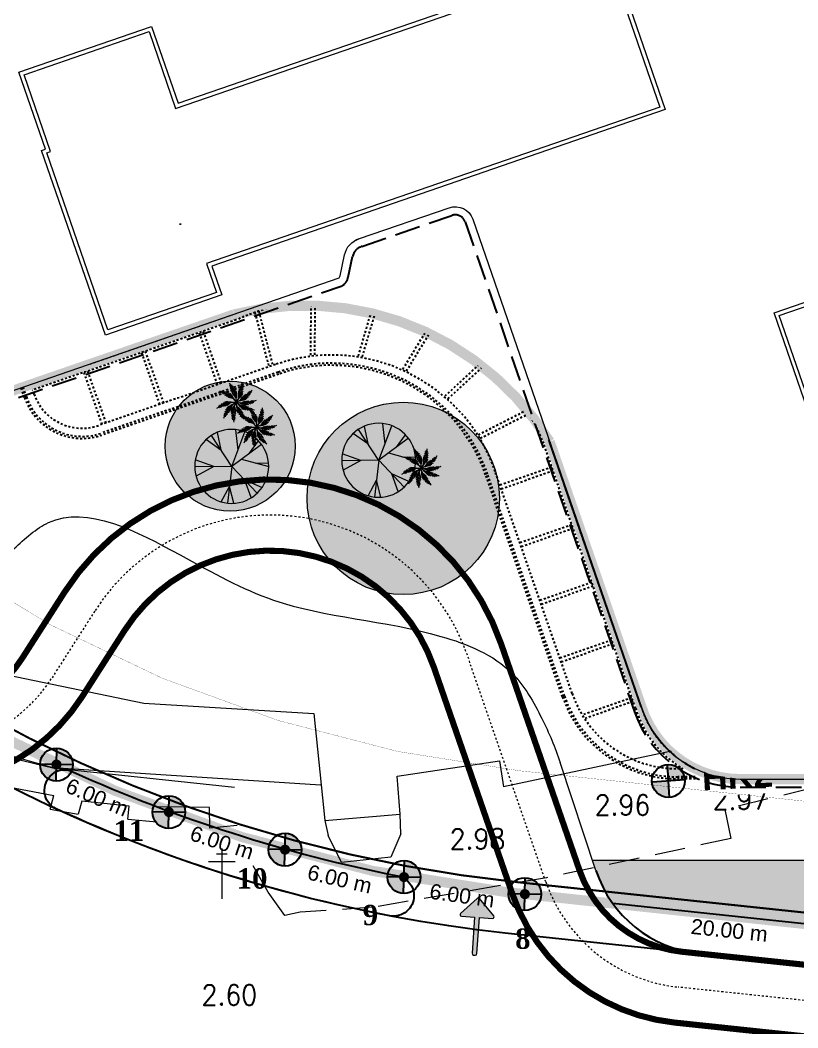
# Model space of a CAD drawing. Header units: millimetres. Extents: x 583747 to 596416, y 2304962 to 2309584.
# Drawn here: x 595619.4 to 595657.63, y 2307166.71 to 2307216.25 of the extents above; entities that cross this region are included whole.
import ezdxf
from ezdxf.enums import TextEntityAlignment as Align

# ---------------------------------------------------------------- set-up
doc = ezdxf.new("R2010")
doc.units = ezdxf.units.MM
doc.set_wipeout_variables(frame=1)
for name, pattern in [('CONTINOUS', [0]), ('DASH', [0.35, 0.25, -0.1]), ('DASH2-1', [3, 2, -1]), ('DASHED', [4.5, 3, -1.5]), ('{Long Duong}', [2.3, 1.5, -0.8]), ('{qui hoach}', [1.3, 0, -1.3])]:
    doc.linetypes.add(name, pattern=pattern)
for name, color, linetype in [('A-GLAZ', 135, 'Continuous'), ('AFP-KERB-LINE', 2, 'Continuous'), ('canopy', 2, 'DASH'), ('K2', 2, 'Continuous'), ('Xref_NT1+NT2_MBDV Cot vach_220729$0$ccu12-Thay', 7, 'Continuous'), ('Xref_ST_MBDV Cot vach 30.7.2022$0$KT-Net manh', 139, 'Continuous'), ('Xref_ST_MBDV Cot vach 30.7.2022$0$Xref_ST_MBDV Cot vach 30.7.2022|Xref_ST_MBDV Cot vach 30.7.2022|Xref_ST_MBDV Cot vach 30.7.2022|Xref_ST_MBDV Cot vach 30.7.2022|A-CORE-OTLN', 2, 'Continuous')]:
    doc.layers.add(name, color=color, linetype=linetype)
doc.layers.add('A-TREES', color=7, linetype='Continuous', lineweight=5, true_color=0x4b833f)
for name, color, linetype, lineweight in [('AUDIT_I_220808132811-11', 7, 'Continuous', 9), ('bo dat CXCL', 95, 'Continuous', 18), ('Code Cao do', 7, 'Continuous', 0), ('D-building block', 8, 'Continuous', 13), ('duong chua chay', 1, 'Continuous', 15), ('Duong RG Thua', 7, 'Continuous', 0), ('Ghi chu nha', 7, 'Continuous', 0), ('hatch', 45, 'Continuous', 5), ('KT-DV2', 7, 'Continuous', 15), ('KT-NEN', 250, 'Continuous', 0), ('KT-TMB', 7, 'Continuous', 0), ('KT_lo dat', 1, 'Continuous', 40), ('KT_Ms', 100, 'Continuous', 5), ('Level 15', 7, 'Continuous', 0), ('Long Duong_ Phan Cach chat lieu rair mat', 7, 'Continuous', 0), ('moc', 7, 'Continuous', 0), ('N-THAY', 7, 'Continuous', 18), ('Nghia dia_ Ghi chu §T XH', 7, 'Continuous', 0), ('đường pccc', 6, 'Continuous', 13)]:
    doc.layers.add(name, color=color, linetype=linetype, lineweight=lineweight)
doc.styles.add('Style-.VnArial', font='')
doc.styles.add('Style-STANDARD', font='STANDARD.shx')
doc.styles.add('style6', font='')
doc.styles.get('Style-.VnArial').set_extended_font_data('.VnArial')
doc.styles.get('style6').set_extended_font_data('.VnAvantH', bold=True)

# ---------------------------------------------------------------- blocks, each defined once
blk = doc.blocks.new('COT_DI_1')
at = {"layer": 'Nghia dia_ Ghi chu §T XH', "color": 7, "linetype": 'Continuous', "lineweight": 0}
for p, q in [((0, 49.74), (0, 0)), ((-5.24, 44.5), (5.24, 44.5)), ((-13.09, 36.65), (13.09, 36.65))]:
    blk.add_line(p, q, dxfattribs=at)
blk = doc.blocks.new('hk')
at = {"layer": 'K2'}
h = blk.add_hatch(color=256, dxfattribs=at)
h.dxf.hatch_style = 1
h.paths.add_polyline_path([(-79.569, 95.738), (-79.569, 94.297), (-78.128, 94.297, 0.006031), (-78.128, 94.332, 0.407166)])
h.paths.add_polyline_path([(-79.569, 94.297), (-81.01, 94.297, 0.006031), (-81.01, 94.263, 0.407166), (-79.569, 92.856)])
for p, q in [((-79.569, 92.856), (-79.569, 95.738)), ((-78.128, 94.297), (-81.01, 94.297))]:
    blk.add_line(p, q, dxfattribs=at)
blk.add_circle((-79.569, 94.297), 1.441, dxfattribs=at)
blk = doc.blocks.new('wwww1')
at = {"layer": 'Duong RG Thua', "color": 7, "lineweight": 0}
for p, q in [((595628.448, 2307288.082), (595646.67, 2307200.515)), ((595652.982, 2307201.851), (595645.903, 2307235.806)), ((595654.058, 2307202.079), (595646.67, 2307200.515)), ((595655.779, 2307193.948), (595654.058, 2307202.079)), ((595650.733, 2307192.729), (595655.779, 2307193.948)), ((595653.023, 2307180.74), (595650.72, 2307192.721)), ((595615.408, 2307184.77), (595625.31, 2307182.718)), ((595625.31, 2307182.718), (595633.663, 2307182.2)), ((595633.663, 2307182.2), (595634.216, 2307176.949)), ((595653.023, 2307180.74), (595642.987, 2307178.598)), ((595637.759, 2307179.122), (595642.795, 2307179.878)), ((595642.795, 2307179.878), (595642.987, 2307178.598)), ((595637.909, 2307177.261), (595637.759, 2307179.122)), ((595634.216, 2307176.949), (595637.909, 2307177.261))]:
    blk.add_line(p, q, dxfattribs=at)
at = {"layer": 'Duong RG Thua', "color": 7, "linetype": 'Continuous', "lineweight": 0}
for p, q in [((595618.299, 2307178.673), (595620.896, 2307178.181)), ((595620.719, 2307177.498), (595620.896, 2307178.181)), ((595622.26, 2307177.9), (595622.091, 2307177.253)), ((595624.596, 2307177.659), (595622.26, 2307177.9)), ((595624.526, 2307177.015), (595624.596, 2307177.659)), ((595628.538, 2307177.581), (595626.038, 2307177.617)), ((595620.719, 2307177.498), (595622.091, 2307177.253)), ((595628.565, 2307176.575), (595628.538, 2307177.581)), ((595637.95, 2307176.294), (595637.909, 2307177.261)), ((595624.526, 2307177.015), (595625.954, 2307176.88)), ((595629.908, 2307176.694), (595628.565, 2307176.575)), ((595634.216, 2307176.949), (595634.373, 2307176.213)), ((595635.026, 2307174.885), (595634.373, 2307176.213))]:
    blk.add_line(p, q, dxfattribs=at)
at = {"layer": 'Duong RG Thua', "color": 1, "linetype": 'Continuous', "lineweight": 0, "flags": 128}
blk.add_lwpolyline([(595633.994, 2307178.678), (595620.846, 2307179.538), (595613.144, 2307181.725), (595603.74, 2307185.971), (595593.856, 2307192.856), (595584.897, 2307203.155)], dxfattribs=at)
at = {"layer": 'Duong RG Thua', "color": 7, "linetype": 'Continuous', "lineweight": 0, "flags": 128}
for points in [[(595616.426, 2307180.598), (595620.846, 2307179.538), (595629.771, 2307178.585)], [(595637.95, 2307176.294), (595637.459, 2307175.147), (595635.026, 2307174.885)]]:
    blk.add_lwpolyline(points, dxfattribs=at)
at = {"layer": 'Long Duong_ Phan Cach chat lieu rair mat', "color": 4, "linetype": '{Long Duong}', "lineweight": 0}
for p, q in [((595666.231, 2307175.504), (595652.824, 2307237.463)), ((595646.48, 2307235.931), (595654.058, 2307202.079)), ((595658.474, 2307180.503), (595655.779, 2307193.948)), ((595658.22, 2307178.556), (595653.866, 2307177.488)), ((595653.866, 2307177.488), (595654.159, 2307176.055)), ((595654.159, 2307176.055), (595645.107, 2307174.128)), ((595631.433, 2307173.419), (595630.309, 2307175.361)), ((595645.107, 2307174.128), (595636.57, 2307172.684)), ((595632.241, 2307172.277), (595631.433, 2307173.419)), ((595636.57, 2307172.684), (595633.002, 2307172.433)), ((595633.002, 2307172.433), (595632.241, 2307172.277))]:
    blk.add_line(p, q, dxfattribs=at)
at = {"layer": 'hatch', "xscale": 0.56, "yscale": 0.56, "zscale": 0.56, "rotation": 3.617913900724599}
blk.add_blockref('hk', (595698.9, 2307128.999), dxfattribs=at)
at = {"layer": 'Nghia dia_ Ghi chu §T XH', "color": 7, "linetype": 'Continuous', "lineweight": 0, "xscale": 0.05, "yscale": 0.05, "zscale": 0.05, "rotation": 359.9972999999998}
blk.add_blockref('COT_DI_1', (595629.143, 2307173.091), dxfattribs=at)
at = {"layer": 'Code Cao do', "color": 212, "linetype": 'Continuous', "lineweight": 0, "style": 'Style-STANDARD'}
for s, p in [('2.65', (595654.761, 2307207.543)), ('2.96', (595647.474, 2307177.706))]:
    blk.add_text(s, height=1, rotation=359.9973, dxfattribs=at).set_placement(p, align=Align.MIDDLE_LEFT)
at = {"layer": 'Code Cao do', "color": 6, "linetype": 'Continuous', "lineweight": 0, "style": 'Style-STANDARD'}
for s, p in [('2.82', (595647.034, 2307206.094)), ('2.85', (595653.124, 2307189.633)), ('2.97', (595653.272, 2307177.982)), ('2.98', (595640.349, 2307176.041)), ('2.60', (595628.152, 2307168.371))]:
    blk.add_text(s, height=1, rotation=359.9973, dxfattribs=at).set_placement(p, align=Align.MIDDLE_LEFT)
at = {"layer": 'Ghi chu nha', "color": 7, "linetype": 'Continuous', "lineweight": 0, "style": 'Style-.VnArial'}
blk.add_text('l¸n xe', height=1, rotation=359.9973, dxfattribs=at).set_placement((595646.703, 2307216.543), align=Align.MIDDLE_CENTER)
at = {"layer": 'K2', "color": 2, "insert": (595654.486, 2307179.144), "char_height": 1.25, "attachment_point": 5, "rotation": 3.0979, "style": 'style6', "bg_fill": 3, "box_fill_scale": 1.25, "bg_fill_color": 256, "bg_fill_true_color": 13158600, "bg_fill_transparency": 0}
blk.add_mtext('\\A1;{\\fArial|b1|i0|c0|p34;HK2}', dxfattribs=at)
blk = doc.blocks.new('Moc')
at = {"layer": 'moc', "linetype": '{qui hoach}', "lineweight": 0, "ltscale": 0.5}
h = blk.add_hatch(color=7, dxfattribs=at)
edge = h.paths.add_edge_path()
edge.add_arc((0, 0), 0.25, 0, 360)
blk = doc.blocks.new('NEN')
at = {"layer": 'Level 15', "color": 240, "linetype": 'DASH', "lineweight": 13, "ltscale": 5, "true_color": 0xed1f24, "const_width": 0.5, "flags": 128}
blk.add_lwpolyline([(595682.634, 2307317.629), (595677.108, 2307338.736), (595668.702, 2307341.648), (595657.199, 2307332.945), (595633.733, 2307315.075), (595610.101, 2307298.024, 0.685011), (595643.311, 2307173.379), (595664.098, 2307171.161), (595705.748, 2307172.441), (595712.065, 2307180.508), (595682.634, 2307317.629)], format="xyb", close=True, dxfattribs=at)
at = {"layer": 'Level 15', "color": 152, "linetype": 'DASH', "lineweight": 13, "ltscale": 5, "true_color": 0x2776bb, "const_width": 0.01, "flags": 128}
blk.add_lwpolyline([(595676.796, 2307316.238), (595672.115, 2307334.115), (595669.766, 2307334.929), (595660.826, 2307328.166), (595637.307, 2307310.255), (595613.624, 2307293.167, 0.684877), (595643.957, 2307179.345), (595664.326, 2307177.171), (595702.756, 2307178.352), (595705.609, 2307181.996)], format="xyb", close=True, dxfattribs=at)
at = {"layer": 'hatch', "xscale": 0.56, "yscale": 0.56, "zscale": 0.56, "rotation": 358.6179139007246}
for p in [(595664.46, 2307125.785), (595669.987, 2307123.449), (595675.695, 2307121.601), (595681.542, 2307120.255), (595687.483, 2307119.418)]:
    blk.add_blockref('hk', p, dxfattribs=at)
at = {"layer": 'moc', "color": 7, "linetype": '{qui hoach}', "lineweight": 0, "ltscale": 0.5}
for p in [(595621.188, 2307179.651), (595626.715, 2307177.315), (595632.423, 2307175.467), (595638.27, 2307174.121), (595644.211, 2307173.283)]:
    blk.add_blockref('Moc', p, dxfattribs=at)
at = {"layer": 'moc', "color": 7, "linetype": 'Continuous', "lineweight": 0, "style": 'Style-.VnArial'}
for s, rotation, p in [('6.00 m', 337.0911, (595623.191, 2307178.044)), ('6.00 m', 342.0628, (595629.324, 2307175.818)), ('6.00 m', 347.0346, (595635.111, 2307174.025)), ('6.00 m', 351.9748, (595641.126, 2307173.212)), ('20.00 m', 353.9085, (595654.261, 2307171.506))]:
    blk.add_text(s, height=0.75, rotation=rotation, dxfattribs=at).set_placement(p, align=Align.MIDDLE_CENTER)
at = {"layer": 'moc', "color": 7, "linetype": 'Continuous', "lineweight": 0, "char_height": 1, "attachment_point": 4, "line_spacing_factor": 0.6, "style": 'Style-.VnArial'}
for s, insert in [('\\f.VnTimeH|b1|i0|c00|p39;11', (595623.995, 2307176.401)), ('\\f.VnTimeH|b1|i0|c00|p39;10', (595630.047, 2307174.045)), ('\\f.VnTimeH|b1|i0|c00|p39;9', (595636.243, 2307172.25)), ('\\f.VnTimeH|b1|i0|c00|p39;8', (595643.733, 2307171.084))]:
    blk.add_mtext(s, dxfattribs=dict(at, insert=insert))
blk = doc.blocks.new('wqeqweweqewe')
at = {"layer": 'N-THAY', "true_color": 0xed1f24}
h = blk.add_hatch(color=240, dxfattribs=at)
h.dxf.hatch_style = 1
h.paths.add_polyline_path([(-1286767, 413593, 0.659768), (-1286937, 413520), (-1286937, 412719), (-1289162, 412719, 0.414214), (-1289262, 412619), (-1289262, 412519, 0.414214), (-1289162, 412419), (-1286937, 412419), (-1286937, 411617, 0.659768), (-1286767, 411545), (-1285772, 412495, 0.427958), (-1285772, 412643)])
for p, q in [((-1286937, 413520), (-1286937, 412719)), ((-1285772, 412643), (-1286767, 413593)), ((-1289262, 412619), (-1289262, 412519)), ((-1286937, 412719), (-1289162, 412719)), ((-1286767, 411545), (-1285772, 412495)), ((-1289162, 412419), (-1286937, 412419)), ((-1286937, 412419), (-1286937, 411617))]:
    blk.add_line(p, q)
for centre, radius, start, end in [((-1286837, 413520), 100, 46.33782, 180), ((-1289162, 412619), 100, 90, 180), ((-1289162, 412519), 100, 180, 270), ((-1285843, 412569), 102, 313.66218, 46.33782), ((-1286837, 411617), 100, 180, 313.66218)]:
    blk.add_arc(centre, radius, start, end)
blk = doc.blocks.new('Tree')
for p, q in [((487324, 312329), (487470, 311867)), ((487813, 311436), (488148, 312404)), ((487974, 311902), (487960, 312449)), ((487050, 312107), (487470, 311867)), ((487819, 311432), (487178, 312231)), ((487974, 311902), (488380, 312288)), ((486823, 311654), (487333, 311413)), ((487813, 311436), (486790, 311387)), ((486977, 310843), (487813, 311436)), ((487536, 311239), (487499, 310462)), ((487813, 311436), (487804, 311436)), ((487813, 311436), (487813, 311444)), ((487813, 311436), (487813, 311427)), ((487813, 311436), (487821, 311436)), ((487813, 311436), (488815, 311227)), ((487813, 311436), (488295, 310532)), ((488836, 311401), (488359, 311322)), ((488763, 311057), (488359, 311322)), ((487313, 311081), (486910, 310952)), ((488054, 310984), (488456, 310663)), ((488054, 310984), (488100, 310472)), ((487524, 310836), (487406, 310519))]:
    blk.add_line(p, q)
blk.add_circle((487813, 311436), 1024)
blk = doc.blocks.new('p014')
for centre, radius, start, end in [((2.54, 4.01), 4.75, 197.8706, 237.5936), ((-1.75, 2.24), 0.245, 209.7791, 269.0395), ((-1.47, 2.25), 0.585, 218.879, 257.5346), ((-2.32, 2.2), 0.566, 344.4321, 14.3515), ((-2.72, 1.79), 1.15, 353.4391, 21.0127), ((-4.39, 1.27), 2.98, 2.0526, 14.8318), ((-4.77, 0.78), 3.65, 3.5529, 15.111), ((4.51, 3.91), 5.6, 202.9483, 211.3077), ((4.47, 4.34), 5.6, 204.5673, 211.2107), ((4.46, 4.8), 5.6, 206.1883, 211.1386), ((0.14, 2.69), 0.585, 182.879, 221.5346), ((-0.1, 2.84), 0.245, 173.7791, 233.0395), ((4.41, 1.75), 4.75, 161.8706, 201.5936), ((-2.8, 3.61), 2.98, 326.0526, 338.8318), ((-3.4, 3.43), 3.65, 327.5529, 339.111), ((-1.15, 3.04), 1.15, 317.4391, 345.0127), ((-4.72, 3.15), 4.92, 334.6755, 344.6307), ((-0.59, 3.15), 0.566, 308.4321, 338.3515), ((4.11, -2.38), 4.75, 110.1725, 149.8955), ((6.17, -0.82), 5.6, 152.8691, 159.5126), ((6.54, -0.53), 5.6, 154.4902, 159.4404), ((1.68, 2.79), 1.15, 265.741, 293.3146), ((2.19, 1.56), 0.585, 131.1808, 169.8364), ((2.16, 1.84), 0.245, 122.081, 181.3414), ((2.1, 2.41), 0.566, 256.734, 286.6534), ((-0.39, 4.73), 4.75, 234.9681, 274.6912), ((-3.09, 3.6), 4.75, 270.9681, 310.6912), ((-2.74, 0.73), 0.245, 246.8767, 306.1371), ((-3.18, 0.35), 0.566, 21.5297, 51.4491), ((-2.53, 0.91), 0.585, 255.9765, 294.6321), ((-3.25, -0.22), 1.15, 30.5366, 58.1102), ((-4.27, -1.63), 2.98, 39.1502, 51.9294), ((-3.3, 5.67), 5.6, 279.2858, 284.2361), ((-2.85, 5.54), 5.6, 277.6648, 284.3082), ((-4.28, -2.26), 3.65, 40.6505, 52.2085), ((-4.56, 1.33), 4.75, 304.0339, 343.7569), ((-2.43, 5.45), 5.6, 276.0458, 284.4052), ((0.79, 6.51), 5.6, 242.1883, 247.1386), ((-4.39, -3.6), 4.92, 47.7731, 57.7282), ((1.06, 6.14), 5.6, 240.5673, 247.2107), ((1.35, 5.81), 5.6, 238.9483, 247.3077), ((-3.68, -3.46), 4.51, 50.1322, 60.5244), ((1.56, 5.61), 5.6, 237.6825, 247.4019), ((1.73, 5.47), 5.6, 236.5186, 247.4981), ((-5.67, -0.23), 4.92, 10.6755, 20.6307), ((-5.03, -0.54), 4.51, 13.0347, 23.4268), ((4.56, 3.62), 5.6, 201.6825, 211.4019), ((4.61, 3.41), 5.6, 200.5186, 211.4981), ((-4.65, -0.93), 4.75, 331.6319, 11.355), ((-4.38, 2.52), 4.51, 337.0347, 347.4268), ((2.04, -4.29), 4.75, 75.6722, 115.3952), ((-0.55, -4.71), 4.75, 43.6319, 83.355), ((5.54, -1.51), 5.6, 148.8205, 159.8), ((5.67, -1.34), 5.6, 149.9844, 159.7037), ((-0.74, 5), 4.51, 285.3366, 295.7287), ((3.71, -4.38), 5.6, 114.3202, 125.2997), ((5.86, -1.12), 5.6, 151.2501, 159.6096), ((-0.46, 5.66), 4.92, 282.9774, 292.9325), ((3.92, -4.31), 5.6, 115.4841, 125.2035), ((2.22, 4.54), 4.51, 250.8363, 261.2284), ((0.59, 4.8), 3.65, 275.8548, 287.4128), ((4.2, -4.24), 5.6, 116.7498, 125.1093), ((2.83, 4.92), 4.92, 248.4771, 258.4323), ((1.09, 4.44), 2.98, 274.3545, 287.1337), ((4.63, -4.17), 5.6, 118.3688, 125.0123), ((3.2, 3.62), 3.65, 241.3545, 252.9126), ((5.09, -4.13), 5.6, 119.9899, 124.9402), ((3.41, 3.04), 2.98, 239.8542, 252.6334), ((2.96, 1.35), 1.15, 231.2407, 258.8143), ((2.69, 0.04), 0.585, 96.6805, 135.3361), ((2.83, 0.29), 0.245, 87.5807, 146.8411), ((3.1, 0.79), 0.566, 222.2337, 252.1531), ((-2.78, -1.58), 0.566, 57.5297, 87.4491), ((-2.65, -1.02), 0.245, 282.8767, 342.1371), ((-2.5, -2.08), 1.15, 66.5366, 94.1102), ((-2.49, -3.83), 2.98, 75.1502, 87.9294), ((-2.58, -0.75), 0.585, 291.9765, 330.6321), ((-2.13, -4.34), 3.65, 76.6505, 88.2085), ((-6, 2.65), 5.6, 315.2858, 320.2361), ((-1.43, -5.49), 4.92, 83.7731, 93.7282), ((-5.56, 2.8), 5.6, 313.6648, 320.3082), ((-2.14, 5.42), 5.6, 274.7801, 284.4994), ((-1.92, 5.41), 5.6, 273.6161, 284.5957), ((-0.95, -4.97), 4.51, 86.1322, 96.5244), ((-5.17, 2.98), 5.6, 312.0458, 320.4052), ((0.58, -4.8), 3.65, 109.7162, 121.2743), ((-4.92, 3.13), 5.6, 310.7801, 320.4994), ((-4.73, 3.24), 5.6, 309.6161, 320.5957), ((1.8, -5.39), 4.92, 116.8388, 126.794), ((1.92, -4.68), 4.51, 119.198, 129.5901), ((-6.19, -0.69), 5.6, 346.7306, 353.374), ((-5.96, -0.32), 5.6, 345.1116, 353.471), ((-5.83, -0.06), 5.6, 343.8458, 353.5652), ((-5.73, 0.14), 5.6, 342.6819, 353.6614), ((2.74, -3.98), 3.65, 137.3143, 148.8723), ((4.09, -3.94), 4.92, 144.4368, 154.392), ((3.87, -3.26), 4.51, 146.796, 157.1882), ((-3.22, -3.49), 4.75, 7.6319, 47.355), ((-5.17, -3.48), 5.6, 14.3286, 20.972), ((-5.15, -2.54), 5.6, 10.2799, 21.2595), ((-5.13, -2.75), 5.6, 11.4439, 21.1632), ((-5.13, -3.05), 5.6, 12.7096, 21.069), ((-2.67, -5.08), 5.6, 46.2799, 57.2595), ((0.82, -5.68), 5.6, 82.2799, 93.2595), ((-2.54, -5.25), 5.6, 47.4439, 57.1632), ((5.04, -0.36), 4.51, 182.796, 193.1882), ((-2.36, -5.48), 5.6, 48.7096, 57.069), ((5.62, -0.78), 4.92, 180.4368, 190.392), ((1.03, -5.73), 5.6, 83.4439, 93.1632), ((4.29, 2.67), 4.51, 218.796, 229.1882), ((4.56, -1.61), 3.65, 173.3143, 184.8723), ((-2.14, -5.85), 5.6, 50.3286, 56.972), ((1.31, -5.82), 5.6, 84.7096, 93.069), ((5.01, 2.67), 4.92, 216.4368, 226.392), ((4.09, -2.03), 2.98, 171.814, 184.5932), ((-1.93, -6.27), 5.6, 51.9496, 56.8999), ((1.71, -5.99), 5.6, 86.3286, 92.972), ((4.64, 1.37), 3.65, 209.3143, 220.8723), ((2.12, -6.2), 5.6, 87.9496, 92.8999), ((4.51, 0.76), 2.98, 207.814, 220.5932), ((3.22, -0.43), 1.15, 199.2004, 226.774), ((2.3, -1.39), 0.585, 64.6403, 103.2959), ((2.55, -1.25), 0.245, 55.5404, 114.8009), ((3.05, -0.97), 0.566, 190.1934, 220.1128), ((-1.47, -2.84), 0.566, 90.5954, 120.5148), ((-0.96, -3.11), 1.15, 99.6024, 127.176), ((0, -4.57), 2.98, 108.2159, 120.9952), ((-1.66, -2.3), 0.245, 315.9424, 15.2029), ((-1.76, -2.04), 0.585, 325.0423, 3.6979), ((-6.47, -1.06), 5.6, 348.3516, 353.3019), ((0.02, -3.2), 0.566, 118.1934, 148.1128), ((0.59, -3.2), 1.15, 127.2004, 154.774), ((2.12, -4.05), 2.98, 135.814, 148.5932), ((-0.41, -2.81), 0.245, 343.5404, 42.8009), ((-0.61, -2.62), 0.585, 352.6403, 31.2959), ((-5.25, -3.93), 5.6, 15.9496, 20.8999), ((2.36, -2.24), 1.15, 163.2004, 190.774), ((1.04, -2.48), 0.585, 28.6403, 67.2959), ((1.9, -2.58), 0.566, 154.1934, 184.1128), ((1.32, -2.51), 0.245, 19.5404, 78.8009)]:
    blk.add_arc(centre, radius, start, end)
blk = doc.blocks.new('DV')
at = {"layer": 'bo dat CXCL'}
h = blk.add_hatch(dxfattribs=at)
h.set_pattern_fill('GRASS', color=256, scale=20, angle=6e-14)
edge = h.paths.add_edge_path()
edge.add_arc((534052, 95062), 4727, 0, 360)
edge = h.paths.add_edge_path()
edge.add_arc((541091, 100258), 3195, 0, 360)
edge = h.paths.add_edge_path()
edge.add_arc((567627, 62613), 3195, 0, 360)
edge = h.paths.add_edge_path()
edge.add_arc((576134, 60043), 4727, 0, 360)
h = blk.add_hatch(dxfattribs=at)
h.set_pattern_fill('GRASS', color=256, scale=20, angle=6e-14)
edge = h.paths.add_edge_path()
edge.add_line((646531, 56852), (648167, 56852))
edge.add_line((648167, 56852), (642441, 83416))
edge.add_arc((643257, 81325), 2244, 111.3096, 181.7049)
edge.add_line((641014, 81258), (641697, 78089))
edge.add_line((641697, 78089), (641941, 78142))
edge.add_line((641941, 78142), (646531, 56852))
edge = h.paths.add_edge_path()
edge.add_line((637829, 46265), (637829, 39602))
edge.add_line((637829, 39602), (643794, 39781))
edge.add_arc((643793, 39787), 6, 271.8103, 321.9873)
edge.add_line((643798, 39784), (650107, 47855))
edge.add_line((650107, 47855), (648491, 55352))
edge.add_line((648491, 55352), (648458, 55352))
edge.add_line((648458, 55352), (646822, 55356))
edge.add_line((646822, 55356), (642131, 55352))
edge.add_line((642131, 55352), (642830, 52123))
edge.add_arc((637761, 51388), 5123, -89.2322, 8.2586, ccw=False)
edge = h.paths.add_edge_path()
edge.add_line((637536, 42252), (585437, 42252))
edge.add_line((585437, 42252), (585710, 41424))
edge.add_arc((588675, 42224), 3071, 195.1005, 222.9903)
edge.add_line((586429, 40130), (602148, 38465))
edge.add_arc((602148, 38471), 6, 263.9543, 271.8103)
edge.add_line((602148, 38465), (637536, 39584))
edge.add_line((637536, 39584), (637536, 42252))
for p, q in [((585603, 41748), (583842, 47060)), ((585436, 42252, 0), (637536, 42252, 0))]:
    blk.add_line(p, q)
blk.add_spline([(556998, 57569, 0), (558696, 58856), (565164, 57267), (569751, 55049), (577979, 53264), (581485, 51445), (582945, 49227), (583842, 47060), (583848, 47041)], degree=3)
at = {"layer": 'A-GLAZ'}
for p, q in [((587827, 49821, 0), (583321, 62841, 0)), ((637829, 46252, 0), (592692, 46252, 0))]:
    blk.add_line(p, q, dxfattribs=at)
blk.add_arc((592698, 51361, 0), 5109, 197.544, 269.9297, dxfattribs=at)
at = {"layer": 'AFP-KERB-LINE'}
blk.add_line((602074, 36462), (590666, 37669), dxfattribs=at)
at = {"layer": 'AFP-KERB-LINE', "elevation": 0}
blk.add_lwpolyline([(602212, 36466), (602074, 36462), (581149, 38676, -0.702152), (549561, 168774)], format="xyb", dxfattribs=at)
blk.add_lwpolyline([(575472, 39526, -0.060687), (559081, 44780, -0.561164), (558882, 46475), (559060, 46614, -0.216401), (559886, 46609, 0.056605), (575857, 41486, -0.358698), (576660, 40500), (576660, 40503, -0.469196)], format="xyb", close=True, dxfattribs=at)
blk.add_lwpolyline([(602148, 38465), (586429, 40130)], dxfattribs=at)
at = {"layer": 'AFP-KERB-LINE'}
blk.add_arc((591298, 43636), 6000, 198.3411, 263.9588, dxfattribs=at)
at = {"layer": 'D-building block', "linetype": 'CONTINOUS', "ltscale": 10000}
for centre, radius in [((567627, 62613), 3195), ((576134, 60043, 0), 4727)]:
    blk.add_circle(centre, radius, dxfattribs=at)
at = {"extrusion": (2.42602e-08, 3.52602e-07, 1), "xscale": 0.8000000000000165, "yscale": 0.8000000000000165, "zscale": 0.8000000000000165, "rotation": 86.06406177166579}
blk.add_blockref('wqeqweweqewe', (979702, 1043915, 0), dxfattribs=at)
at = {"layer": 'A-TREES'}
for name, p, xscale, yscale, zscale, rotation in [('p014', (567915, 64779, 0), -304.9199999999864, 304.9199999999864, 304.9199999999859, 58.08847051086504), ('p014', (568921, 63551, 0), -304.9199999999864, 304.9199999999864, 304.9199999999859, 58.08847051086504), ('Tree', (1364842, 710986, 0), -1.776509766946553, 1.776509766946553, 1.776509766946549, 71.72236063323176), ('Tree', (1372067, 711285, 0), -1.776509766946553, 1.776509766946553, 1.776509766946549, 71.72236063323176), ('p014', (577004, 61539, 0), -304.9199999999864, 304.9199999999864, 304.9199999999859, 58.08847051086504)]:
    blk.add_blockref(name, p, dxfattribs=dict(at, xscale=xscale, yscale=yscale, zscale=zscale, rotation=rotation))
blk = doc.blocks.new('WWWWW11')
blk.add_wipeout([(596155.83, 2307274.886), (596155.67, 2307275.964), (596156.054, 2307277.593), (596157.069, 2307278.841), (596158.126, 2307279.416), (596188.238, 2307289.805), (596189.856, 2307290.291), (596191.854, 2307290.739), (596193.801, 2307291.023), (596196, 2307291.169), (596198.468, 2307291.114), (596199.39, 2307291.05), (596214.689, 2307286.621), (596215.595, 2307286.226), (596216.421, 2307285.843), (596216.896, 2307284.929), (596217.235, 2307284.209), (596222.706, 2307268.397), (596223.689, 2307266.959), (596225.198, 2307266.002), (596226.57, 2307265.726), (596256.217, 2307265.726), (596257.321, 2307265.403), (596258.527, 2307264.463), (596259.056, 2307263.604), (596262.365, 2307248.113), (596262.425, 2307246.666), (596262.174, 2307245.579), (596261.518, 2307244.283), (596260.268, 2307243.045), (596258.355, 2307242.226), (596257.42, 2307242.126), (596212.282, 2307242.126), (596210.803, 2307242.347), (596209.267, 2307243.115), (596207.972, 2307244.499), (596207.417, 2307245.695), (596202.912, 2307258.715), (596200.606, 2307261.545), (596198.076, 2307263.45), (596195.344, 2307264.692), (596191.643, 2307265.391), (596188.278, 2307265.166), (596187.402, 2307264.972), (596169.824, 2307258.907), (596167.757, 2307258.808), (596166.09, 2307259.328), (596164.523, 2307260.261), (596164.108, 2307260.784), (596156.006, 2307274.434)]).translate(0, 0, -0.042)
blk.add_line((596192.542, 2307266.745, -0.044), (596169.747, 2307258.881, -0.044))
at = {"elevation": -0.044}
for points in [[(596183.346, 2307279.129), (596184.651, 2307275.348), (596205.944, 2307282.697), (596208.587, 2307275.04), (596186.302, 2307267.349), (596186.792, 2307265.931), (596181.073, 2307263.957), (596177.94, 2307273.031), (596178.129, 2307273.097), (596176.823, 2307276.878), (596183.345, 2307279.13)], [(596221.599, 2307267.687), (596222.932, 2307263.826), (596229.614, 2307263.826), (596229.614, 2307253.126), (596218.057, 2307253.126), (596213.942, 2307265.043), (596221.599, 2307267.687)]]:
    blk.add_lwpolyline(points, dxfattribs=at)
for points in [[(596183.222, 2307278.876), (596184.528, 2307275.094), (596205.82, 2307282.442), (596208.333, 2307275.164), (596186.048, 2307267.473), (596186.538, 2307266.055), (596181.197, 2307264.211), (596178.194, 2307272.908), (596178.384, 2307272.973), (596177.078, 2307276.754)], [(596221.475, 2307267.432), (596222.79, 2307263.626), (596229.414, 2307263.626), (596229.414, 2307253.326), (596218.2, 2307253.326), (596214.197, 2307264.919)]]:
    blk.add_lwpolyline(points, close=True, dxfattribs=at)
blk.add_lwpolyline([(596192.542, 2307266.745, 0.204279), (596192.608, 2307266.866), (596192.832, 2307267.896, -0.275412), (596193.56, 2307268.696), (596197.972, 2307270.214, -0.414195), (596199.133, 2307269.65), (596207.462, 2307245.559, 0.319754), (596212.282, 2307242.126), (596257.42, 2307242.126, 0.36531), (596262.386, 2307246.436, 0.102434), (596262.377, 2307248.058), (596259.935, 2307259.529, 0.132611), (596258.469, 2307262.327, 0.066499), (596257.338, 2307263.242, 0.137615), (596255.257, 2307263.826), (596229.614, 2307263.826)], format="xyb", dxfattribs=at)
at = {"layer": 'A-GLAZ', "const_width": 0.5, "elevation": -0.044}
blk.add_lwpolyline([(596187.565, 2307289.57, -0.114033), (596199.385, 2307291.034), (596214.444, 2307286.683, -0.260467), (596217.235, 2307284.209), (596222.706, 2307268.397, 0.290863), (596226.57, 2307265.726), (596256.217, 2307265.726, -0.265528), (596259.056, 2307263.604), (596262.421, 2307247.997, -0.451371), (596257.42, 2307242.126), (596212.282, 2307242.126, -0.326781), (596207.417, 2307245.695), (596202.912, 2307258.715, 0.327702), (596187.402, 2307264.972), (596169.747, 2307258.881, -0.133076), (596166.936, 2307258.998), (596165.764, 2307259.455, -0.183721), (596163.977, 2307261.007), (596159.507, 2307268.51, -0.022157), (596156.089, 2307274.265, -0.462092), (596158.166, 2307279.431), (596187.565, 2307289.57)], format="xyb", dxfattribs=at)
at = {"layer": 'AUDIT_I_220808132811-11', "elevation": -0.044}
blk.add_lwpolyline([(596192.542, 2307266.745, 0.204279), (596192.608, 2307266.866), (596192.832, 2307267.896, -0.275412), (596193.559, 2307268.697), (596197.972, 2307270.215, -0.414195), (596199.133, 2307269.65), (596207.462, 2307245.559, 0.319754), (596212.282, 2307242.126), (596257.42, 2307242.126, 0.36531), (596262.386, 2307246.437)], format="xyb", dxfattribs=at)
at = {"layer": 'Xref_NT1+NT2_MBDV Cot vach_220729$0$ccu12-Thay', "linetype": 'DASH', "ltscale": 5, "elevation": -0.044}
blk.add_lwpolyline([(596194.193, 2307280.764), (596191.778, 2307287.757, 0.364359), (596187.07, 2307289.812), (596158.135, 2307279.83, 0.451905), (596155.918, 2307274.176), (596164.032, 2307260.563, 0.310679), (596170.195, 2307258.591), (596192.717, 2307266.383, 0.229922), (596193.002, 2307266.797), (596193.223, 2307267.814, -0.27899), (596193.682, 2307268.316), (596198.102, 2307269.836, -0.41434), (596198.755, 2307269.519), (596207.084, 2307245.429, 0.319754), (596212.282, 2307241.726), (596257.42, 2307241.726, 0.480869), (596262.56, 2307248.157), (596261.951, 2307250.852), (596261.906, 2307251.052), (596260.131, 2307259.572)], format="xyb", dxfattribs=at)
at = {"layer": 'Xref_ST_MBDV Cot vach 30.7.2022$0$KT-Net manh'}
blk.add_line((596184.762, 2307269.37, -0.042), (596184.76, 2307269.432, -0.042), dxfattribs=at)
blk.add_line((596184.762, 2307269.37, -0.042), (596184.76, 2307269.432, -0.042), dxfattribs=at)
blk = doc.blocks.new('khgklh')
at = {"layer": 'canopy'}
for p, q in [((-5073, -50512), (-5095, -53268)), ((-4872, -50496), (-4895, -53246)), ((-1995, -50665), (-2769, -53299)), ((-1798, -50704), (-2570, -53331)), ((-7828, -51109), (-7141, -53774)), ((-7638, -51044), (-6951, -53708)), ((844, -51605), (-584, -53939)), ((1024, -51695), (-401, -54023)), ((-10564, -52105), (-9673, -54648)), ((-10375, -52040), (-9484, -54583)), ((-13400, -53084), (-12509, -55627)), ((-13211, -53019), (-12320, -55562)), ((3488, -53395), (1487, -55247)), ((-16047, -53997), (-15156, -56541)), ((3635, -53532), (1638, -55380)), ((-16236, -54062), (-15345, -56606)), ((5554, -55908), (3133, -57146)), ((5657, -56081), (3238, -57317)), ((6774, -58711), (4225, -59603)), ((6839, -58900), (4291, -59792)), ((7755, -61546), (5207, -62439)), ((7820, -61735), (5272, -62628)), ((8736, -64381), (6188, -65274)), ((8801, -64570), (6253, -65463)), ((9717, -67216), (7169, -68109)), ((9782, -67405), (7234, -68298)), ((10698, -70051), (8268, -70902)), ((10763, -70240), (8378, -71076))]:
    blk.add_line(p, q, dxfattribs=at)
at = {"layer": 'canopy', "elevation": 0}
for points in [[(15027, -73944, -0.273103), (11162, -70475), (6656, -57454, 0.427811), (-8853, -51198), (-19319, -54808)], [(13202, -73544, -0.180164), (10877, -70569), (6375, -57559, 0.427996), (-8742, -51477), (-18747, -54928)], [(13202, -73544), (12966, -73544, -0.319679), (7769, -69842), (3990, -58923, 0.413941), (-6815, -53668), (-15502, -56665, -0.412798), (-18677, -55129), (-18747, -54928)], [(16027, -74044), (12966, -74044, -0.319679), (7296, -70006), (3518, -59087, 0.413941), (-6652, -54140), (-15339, -57138, -0.412798), (-19149, -55294), (-19319, -54808)], [(15027, -73944), (12966, -73944, -0.319679), (7391, -69973), (3612, -59054, 0.413941), (-6684, -54046), (-15372, -57043, -0.412798), (-19054, -55261), (-19224, -54775)]]:
    blk.add_lwpolyline(points, format="xyb", dxfattribs=at)
blk.add_lwpolyline([(-18846, -54645), (-18847, -54643)], dxfattribs=at)
blk = doc.blocks.new('duong pccc')
at = {"layer": 'đường pccc', "linetype": 'DASH2-1', "const_width": 300}
for points in [[(11374828, 1063500), (11417029, 1075272, -0.139043), (11432033, 1075208), (11447510, 1070747, -0.194033), (11453106, 1066369), (11457034, 1059566, 0.325502), (11463490, 1056700), (11488340, 1062037, -0.413991), (11497840, 1055901), (11504262, 1026111, -0.430767), (11493164, 1009931), (11492439, 1009817), (11450040, 1008477), (11437562, 1009797, -0.290861), (11429584, 1016138), (11425729, 1027278, 0.626431), (11410539, 1029085), (11408439, 1025808, -0.421466), (11395119, 1023065, -0.13178), (11369781, 1052299, -0.467981)], [(11375768, 1060128), (11417969, 1071900, -0.139043), (11431064, 1071844), (11446540, 1067384, -0.194033), (11450075, 1064619), (11454003, 1057816, 0.325502), (11464225, 1053278), (11489075, 1058615, -0.413991), (11494419, 1055163), (11500840, 1025374, -0.430767), (11492620, 1013388), (11492110, 1013308), (11450169, 1011982), (11437930, 1013278, -0.290861), (11432891, 1017282), (11429036, 1028423, 0.626431), (11407593, 1030974), (11405493, 1027697, -0.421466), (11397080, 1025964, -0.13178), (11372929, 1053828, -0.467981)]]:
    blk.add_lwpolyline(points, format="xyb", close=True, dxfattribs=at)
at = {"layer": 'đường pccc', "linetype": 'DASH2-1'}
blk.add_lwpolyline([(11375298, 1061814), (11417499, 1073586, -0.139043), (11431549, 1073526), (11447025, 1069066, -0.194033), (11451590, 1065494), (11455518, 1058691, 0.325502), (11463857, 1054989), (11488708, 1060326, -0.413991), (11496130, 1055532), (11502551, 1025742, -0.430767), (11492892, 1011659), (11492274, 1011562), (11450105, 1010230), (11437746, 1011537, -0.290861), (11431238, 1016710), (11427382, 1027851, 0.626431), (11409066, 1030029), (11406966, 1026752, -0.421466), (11396099, 1024514, -0.13178), (11371355, 1053064, -0.467981)], format="xyb", close=True, dxfattribs=at)

msp = doc.modelspace()

# ---------------------------------------------------------------- block references
at = {"layer": 'KT-DV2', "xscale": 0.001, "yscale": 0.001, "zscale": 0.001}
msp.add_blockref('DV', (595062.1, 2307132.692), dxfattribs=at)

# ---------------------------------------------------------------- next in the draw order: block references
at = {"layer": 'KT_Ms', "xscale": 0.001, "yscale": 0.001, "zscale": 0.001}
msp.add_blockref('khgklh', (595638.765, 2307252.988, 0), dxfattribs=at)

# ---------------------------------------------------------------- next in the draw order: block references
at = {"layer": 'KT-NEN', "lineweight": 0}
msp.add_blockref('wwww1', (0.167, -0.045, -0.002), dxfattribs=at)

# ---------------------------------------------------------------- next in the draw order: linework, layer by layer
at = {"layer": 'Xref_ST_MBDV Cot vach 30.7.2022$0$Xref_ST_MBDV Cot vach 30.7.2022|Xref_ST_MBDV Cot vach 30.7.2022|Xref_ST_MBDV Cot vach 30.7.2022|Xref_ST_MBDV Cot vach 30.7.2022|A-CORE-OTLN', "color": 6, "linetype": 'DASHED', "const_width": 0.1}
msp.add_lwpolyline([(595598.125, 2307198.311), (595599.956, 2307196.193), (595601.873, 2307194.151), (595603.87, 2307192.189), (595605.947, 2307190.311), (595608.098, 2307188.518), (595610.32, 2307186.815), (595612.61, 2307185.204), (595614.964, 2307183.688), (595617.378, 2307182.269), (595619.848, 2307180.949), (595622.369, 2307179.732), (595624.938, 2307178.618), (595627.551, 2307177.61), (595630.202, 2307176.71), (595632.888, 2307175.918), (595635.604, 2307175.237), (595638.345, 2307174.667), (595641.107, 2307174.21), (595643.886, 2307173.865), (595664.268, 2307171.708), (595705.622, 2307173.015), (595711.615, 2307180.682), (595682.12, 2307317.513)], dxfattribs=at)

# ---------------------------------------------------------------- next in the draw order: block references
at = {"layer": 'duong chua chay', "xscale": 0.001, "yscale": 0.001, "zscale": 0.001}
msp.add_blockref('duong pccc', (584214.004, 2306157.171), dxfattribs=at)
at = {"layer": 'KT_lo dat'}
msp.add_blockref('NEN', (0, 0), dxfattribs=at)

# ---------------------------------------------------------------- next in the draw order: block references
at = {"layer": 'KT-TMB'}
msp.add_blockref('WWWWW11', (-557.482, -63.188, 0.042), dxfattribs=at)

doc.saveas('drawing.dxf')
